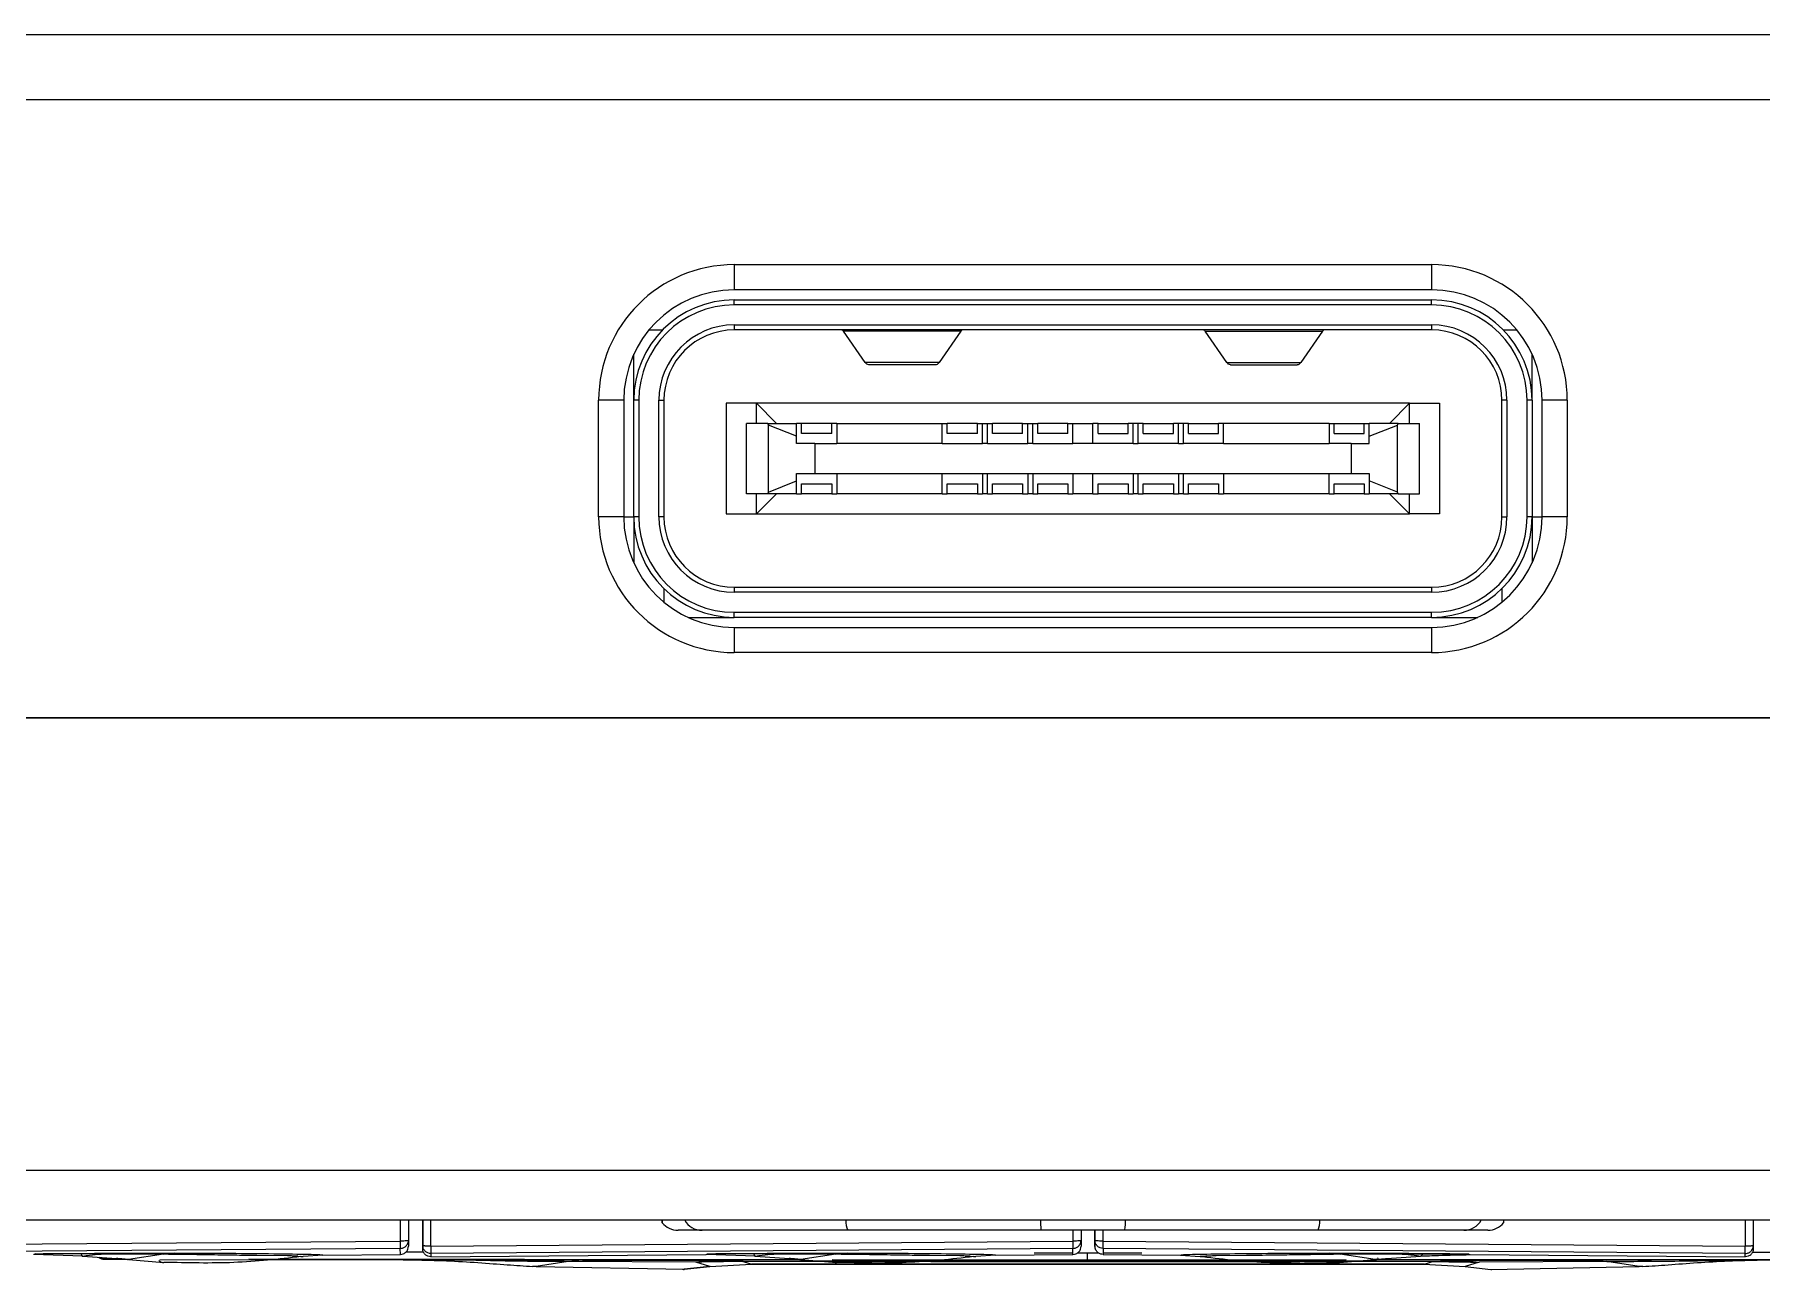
# Model space of a CAD drawing. Header units: millimetres. Extents: x 340 to 481, y 493 to 586.
# Drawn here: x 389.31 to 406.5, y 573.88 to 586.17 of the extents above; entities that cross this region are included whole.
import ezdxf

# ---------------------------------------------------------------- set-up
doc = ezdxf.new("R2010")
doc.units = ezdxf.units.MM

msp = doc.modelspace()

# ---------------------------------------------------------------- linework, layer by layer
at = {"color": 7, "linetype": 'Continuous', "lineweight": 25}
for p, q in [((366.407, 586.167), (433.085, 586.167)), ((433.085, 585.517), (366.407, 585.517)), ((396.276, 583.877), (403.216, 583.877)), ((396.276, 583.877), (396.276, 583.627)), ((403.216, 583.877), (403.216, 583.627)), ((403.216, 583.627), (396.276, 583.627)), ((396.276, 583.477), (396.276, 583.527)), ((396.276, 583.527), (403.216, 583.527)), ((403.216, 583.477), (403.216, 583.527)), ((403.216, 583.477), (396.276, 583.477)), ((395.428, 583.227), (395.562, 583.227)), ((396.276, 583.277), (403.216, 583.277)), ((396.276, 583.277), (396.276, 583.227)), ((403.216, 583.227), (396.276, 583.227)), ((398.53, 583.216), (397.362, 583.216)), ((397.579, 582.904), (397.362, 583.216)), ((398.53, 583.216), (398.314, 582.904)), ((400.962, 583.216), (402.13, 583.216)), ((401.179, 582.904), (400.962, 583.216)), ((402.13, 583.216), (401.914, 582.904)), ((403.216, 583.277), (403.216, 583.227)), ((403.93, 583.227), (404.065, 583.227)), ((395.276, 582.527), (395.276, 582.985)), ((398.314, 582.904), (397.579, 582.904)), ((398.279, 582.879), (397.614, 582.879)), ((401.179, 582.904), (401.914, 582.904)), ((401.214, 582.879), (401.879, 582.879)), ((404.216, 582.527), (404.216, 582.985)), ((394.926, 581.367), (394.926, 582.527)), ((395.176, 582.527), (394.926, 582.527)), ((395.176, 582.527), (395.176, 581.367)), ((395.326, 582.527), (395.276, 582.527)), ((395.276, 581.367), (395.276, 582.527)), ((395.326, 582.527), (395.326, 581.367)), ((395.526, 581.367), (395.526, 582.527)), ((395.526, 582.527), (395.576, 582.527)), ((395.576, 582.527), (395.576, 581.367)), ((396.196, 582.497), (396.196, 581.397)), ((396.496, 582.497), (396.196, 582.497)), ((396.496, 582.497), (396.696, 582.297)), ((402.996, 582.497), (396.496, 582.497)), ((396.496, 582.297), (396.496, 582.497)), ((402.996, 582.497), (402.796, 582.297)), ((402.996, 582.297), (402.996, 582.497)), ((402.996, 582.497), (403.296, 582.497)), ((403.296, 582.497), (403.296, 581.397)), ((403.966, 582.527), (403.916, 582.527)), ((403.916, 581.367), (403.916, 582.527)), ((403.966, 582.527), (403.966, 581.367)), ((404.166, 581.367), (404.166, 582.527)), ((404.216, 582.527), (404.166, 582.527)), ((404.216, 582.527), (404.216, 581.367)), ((404.316, 581.367), (404.316, 582.527)), ((404.566, 582.527), (404.316, 582.527)), ((404.566, 582.527), (404.566, 581.367)), ((396.396, 581.597), (396.396, 582.297)), ((396.611, 582.297), (396.396, 582.297)), ((396.618, 582.281), (396.611, 582.297)), ((396.611, 582.297), (396.896, 582.297)), ((396.618, 581.613), (396.618, 582.281)), ((396.896, 582.169), (396.618, 582.281)), ((396.896, 582.169), (396.896, 582.297)), ((396.946, 582.297), (396.896, 582.297)), ((396.896, 582.097), (396.896, 582.169)), ((396.946, 582.197), (396.946, 582.297)), ((397.246, 582.297), (396.946, 582.297)), ((397.246, 582.197), (396.946, 582.197)), ((397.246, 582.197), (397.246, 582.297)), ((397.296, 582.297), (397.246, 582.297)), ((397.296, 582.297), (397.296, 582.097)), ((397.296, 582.297), (398.346, 582.297)), ((398.346, 582.097), (398.346, 582.297)), ((398.346, 582.297), (398.396, 582.297)), ((398.396, 582.197), (398.396, 582.297)), ((398.696, 582.297), (398.396, 582.297)), ((398.696, 582.197), (398.396, 582.197)), ((398.696, 582.297), (398.746, 582.297)), ((398.696, 582.197), (398.696, 582.297)), ((398.746, 582.097), (398.746, 582.297)), ((398.746, 582.297), (398.796, 582.297)), ((398.796, 582.097), (398.796, 582.297)), ((398.796, 582.297), (398.846, 582.297)), ((398.846, 582.197), (398.846, 582.297)), ((399.146, 582.297), (398.846, 582.297)), ((399.146, 582.197), (398.846, 582.197)), ((399.146, 582.297), (399.196, 582.297)), ((399.146, 582.197), (399.146, 582.297)), ((399.196, 582.297), (399.246, 582.297)), ((399.196, 582.097), (399.196, 582.297)), ((399.246, 582.097), (399.246, 582.297)), ((399.246, 582.297), (399.296, 582.297)), ((399.296, 582.197), (399.296, 582.297)), ((399.596, 582.297), (399.296, 582.297)), ((399.596, 582.197), (399.296, 582.197)), ((399.596, 582.197), (399.596, 582.297)), ((399.596, 582.297), (399.646, 582.297)), ((399.646, 582.297), (399.846, 582.297)), ((399.646, 582.097), (399.646, 582.297)), ((399.846, 582.097), (399.846, 582.297)), ((399.896, 582.297), (399.846, 582.297)), ((399.896, 582.197), (399.896, 582.297)), ((399.896, 582.297), (400.196, 582.297)), ((399.896, 582.197), (400.196, 582.197)), ((400.196, 582.197), (400.196, 582.297)), ((400.246, 582.297), (400.196, 582.297)), ((400.296, 582.297), (400.246, 582.297)), ((400.246, 582.097), (400.246, 582.297)), ((400.296, 582.097), (400.296, 582.297)), ((400.346, 582.297), (400.296, 582.297)), ((400.346, 582.197), (400.346, 582.297)), ((400.346, 582.297), (400.646, 582.297)), ((400.346, 582.197), (400.646, 582.197)), ((400.646, 582.197), (400.646, 582.297)), ((400.696, 582.297), (400.646, 582.297)), ((400.746, 582.297), (400.696, 582.297)), ((400.696, 582.097), (400.696, 582.297)), ((400.746, 582.097), (400.746, 582.297)), ((400.796, 582.297), (400.746, 582.297)), ((400.796, 582.297), (401.096, 582.297)), ((400.796, 582.197), (400.796, 582.297)), ((400.796, 582.197), (401.096, 582.197)), ((401.096, 582.197), (401.096, 582.297)), ((401.146, 582.297), (401.096, 582.297)), ((401.146, 582.097), (401.146, 582.297)), ((402.196, 582.297), (401.146, 582.297)), ((402.196, 582.297), (402.196, 582.097)), ((402.196, 582.297), (402.246, 582.297)), ((402.246, 582.197), (402.246, 582.297)), ((402.246, 582.297), (402.546, 582.297)), ((402.246, 582.197), (402.546, 582.197)), ((402.546, 582.197), (402.546, 582.297)), ((402.546, 582.297), (402.596, 582.297)), ((402.882, 582.297), (402.596, 582.297)), ((402.596, 582.169), (402.596, 582.297)), ((402.596, 582.169), (402.875, 582.281)), ((402.596, 582.097), (402.596, 582.169)), ((402.875, 582.281), (402.882, 582.297)), ((402.875, 581.613), (402.875, 582.281)), ((402.882, 582.297), (403.096, 582.297)), ((403.096, 581.597), (403.096, 582.297)), ((397.077, 582.097), (396.896, 582.097)), ((397.077, 582.097), (397.077, 581.797)), ((397.077, 582.097), (397.296, 582.097)), ((398.346, 582.097), (397.296, 582.097)), ((398.346, 582.097), (398.746, 582.097)), ((398.796, 582.097), (398.746, 582.097)), ((398.796, 582.097), (399.196, 582.097)), ((399.246, 582.097), (399.196, 582.097)), ((399.246, 582.097), (399.646, 582.097)), ((399.846, 582.097), (399.646, 582.097)), ((400.246, 582.097), (399.846, 582.097)), ((400.246, 582.097), (400.296, 582.097)), ((400.696, 582.097), (400.296, 582.097)), ((400.696, 582.097), (400.746, 582.097)), ((401.146, 582.097), (400.746, 582.097)), ((401.146, 582.097), (402.196, 582.097)), ((402.416, 582.097), (402.196, 582.097)), ((402.416, 582.097), (402.416, 581.797)), ((402.416, 582.097), (402.596, 582.097)), ((396.896, 581.797), (397.077, 581.797)), ((396.896, 581.725), (396.896, 581.797)), ((397.077, 581.797), (397.296, 581.797)), ((397.296, 581.797), (397.296, 581.597)), ((397.296, 581.797), (398.346, 581.797)), ((398.346, 581.597), (398.346, 581.797)), ((398.346, 581.797), (398.746, 581.797)), ((398.746, 581.797), (398.796, 581.797)), ((398.746, 581.797), (398.746, 581.597)), ((398.796, 581.797), (399.196, 581.797)), ((398.796, 581.597), (398.796, 581.797)), ((399.196, 581.797), (399.246, 581.797)), ((399.196, 581.797), (399.196, 581.597)), ((399.246, 581.797), (399.646, 581.797)), ((399.246, 581.797), (399.246, 581.597)), ((399.646, 581.797), (399.646, 581.597)), ((399.646, 581.797), (399.846, 581.797)), ((399.846, 581.597), (399.846, 581.797)), ((399.846, 581.797), (400.246, 581.797)), ((400.246, 581.797), (400.296, 581.797)), ((400.246, 581.797), (400.246, 581.597)), ((400.296, 581.797), (400.696, 581.797)), ((400.296, 581.597), (400.296, 581.797)), ((400.696, 581.797), (400.696, 581.597)), ((400.696, 581.797), (400.746, 581.797)), ((400.746, 581.597), (400.746, 581.797)), ((400.746, 581.797), (401.146, 581.797)), ((401.146, 581.797), (402.196, 581.797)), ((401.146, 581.797), (401.146, 581.597)), ((402.196, 581.797), (402.416, 581.797)), ((402.196, 581.597), (402.196, 581.797)), ((402.416, 581.797), (402.596, 581.797)), ((402.596, 581.797), (402.596, 581.725)), ((396.611, 581.597), (396.618, 581.613)), ((396.618, 581.613), (396.896, 581.725)), ((396.896, 581.597), (396.896, 581.725)), ((396.946, 581.597), (396.946, 581.697)), ((396.946, 581.697), (397.246, 581.697)), ((397.246, 581.697), (397.246, 581.597)), ((398.396, 581.597), (398.396, 581.697)), ((398.396, 581.697), (398.696, 581.697)), ((398.696, 581.697), (398.696, 581.597)), ((398.846, 581.697), (399.146, 581.697)), ((398.846, 581.597), (398.846, 581.697)), ((399.146, 581.697), (399.146, 581.597)), ((399.296, 581.697), (399.596, 581.697)), ((399.296, 581.597), (399.296, 581.697)), ((399.596, 581.697), (399.596, 581.597)), ((399.896, 581.597), (399.896, 581.697)), ((399.896, 581.697), (400.196, 581.697)), ((400.196, 581.697), (400.196, 581.597)), ((400.346, 581.597), (400.346, 581.697)), ((400.346, 581.697), (400.646, 581.697)), ((400.646, 581.697), (400.646, 581.597)), ((400.796, 581.697), (401.096, 581.697)), ((400.796, 581.597), (400.796, 581.697)), ((401.096, 581.697), (401.096, 581.597)), ((402.246, 581.697), (402.546, 581.697)), ((402.246, 581.597), (402.246, 581.697)), ((402.546, 581.697), (402.546, 581.597)), ((402.875, 581.613), (402.596, 581.725)), ((402.596, 581.725), (402.596, 581.597)), ((402.882, 581.597), (402.875, 581.613)), ((396.611, 581.597), (396.396, 581.597)), ((396.696, 581.597), (396.496, 581.397)), ((396.496, 581.397), (396.496, 581.597)), ((396.896, 581.597), (396.611, 581.597)), ((396.896, 581.597), (396.946, 581.597)), ((397.246, 581.597), (396.946, 581.597)), ((397.246, 581.597), (397.296, 581.597)), ((398.346, 581.597), (397.296, 581.597)), ((398.346, 581.597), (398.396, 581.597)), ((398.696, 581.597), (398.396, 581.597)), ((398.696, 581.597), (398.746, 581.597)), ((398.796, 581.597), (398.746, 581.597)), ((398.796, 581.597), (398.846, 581.597)), ((399.146, 581.597), (398.846, 581.597)), ((399.146, 581.597), (399.196, 581.597)), ((399.246, 581.597), (399.196, 581.597)), ((399.246, 581.597), (399.296, 581.597)), ((399.596, 581.597), (399.296, 581.597)), ((399.596, 581.597), (399.646, 581.597)), ((399.846, 581.597), (399.646, 581.597)), ((399.846, 581.597), (399.896, 581.597)), ((400.196, 581.597), (399.896, 581.597)), ((400.196, 581.597), (400.246, 581.597)), ((400.296, 581.597), (400.246, 581.597)), ((400.296, 581.597), (400.346, 581.597)), ((400.646, 581.597), (400.346, 581.597)), ((400.646, 581.597), (400.696, 581.597)), ((400.746, 581.597), (400.696, 581.597)), ((400.746, 581.597), (400.796, 581.597)), ((401.096, 581.597), (400.796, 581.597)), ((401.096, 581.597), (401.146, 581.597)), ((402.196, 581.597), (401.146, 581.597)), ((402.196, 581.597), (402.246, 581.597)), ((402.546, 581.597), (402.246, 581.597)), ((402.546, 581.597), (402.596, 581.597)), ((402.882, 581.597), (402.596, 581.597)), ((402.796, 581.597), (402.996, 581.397)), ((402.882, 581.597), (403.096, 581.597)), ((402.996, 581.397), (402.996, 581.597)), ((395.176, 581.367), (394.926, 581.367)), ((395.326, 581.367), (395.276, 581.367)), ((395.276, 581.367), (395.276, 580.909)), ((395.576, 581.367), (395.526, 581.367)), ((396.196, 581.397), (396.496, 581.397)), ((396.496, 581.397), (402.996, 581.397)), ((403.296, 581.397), (402.996, 581.397)), ((403.916, 581.367), (403.966, 581.367)), ((404.216, 581.367), (404.166, 581.367)), ((404.216, 581.367), (404.216, 580.909)), ((404.566, 581.367), (404.316, 581.367)), ((395.576, 580.653), (395.576, 580.518)), ((396.276, 580.667), (403.216, 580.667)), ((396.276, 580.667), (396.276, 580.617)), ((403.216, 580.617), (396.276, 580.617)), ((403.216, 580.667), (403.216, 580.617)), ((403.916, 580.653), (403.916, 580.518)), ((396.276, 580.417), (403.216, 580.417)), ((396.276, 580.367), (396.276, 580.417)), ((403.216, 580.367), (403.216, 580.417)), ((395.818, 580.367), (396.276, 580.367)), ((403.216, 580.367), (396.276, 580.367)), ((396.276, 580.267), (403.216, 580.267)), ((396.276, 580.267), (396.276, 580.017)), ((403.216, 580.367), (403.675, 580.367)), ((403.216, 580.267), (403.216, 580.017)), ((403.216, 580.017), (396.276, 580.017)), ((433.085, 579.367), (366.407, 579.367)), ((385.53, 579.367), (413.962, 579.367)), ((366.407, 574.867), (433.085, 574.867)), ((433.085, 574.367), (366.407, 574.367)), ((393.033, 574.367), (393.033, 574.167)), ((393.175, 574.374), (393.175, 574.084)), ((393.175, 574.116), (393.175, 574.367)), ((395.955, 574.267), (395.716, 574.267)), ((397.405, 574.267), (395.955, 574.267)), ((399.331, 574.267), (397.405, 574.267)), ((400.161, 574.267), (399.331, 574.267)), ((399.727, 574.267), (399.727, 574.167)), ((399.866, 574.167), (399.866, 574.267)), ((399.866, 574.267), (399.866, 574.108)), ((402.087, 574.267), (400.161, 574.267)), ((403.537, 574.267), (402.087, 574.267)), ((403.776, 574.267), (403.537, 574.267)), ((406.418, 574.368), (406.418, 574.116)), ((386.562, 574.109), (392.952, 574.159)), ((392.952, 574.087), (386.563, 574.036)), ((392.953, 574.028), (392.952, 574.087)), ((393.033, 574.167), (393.033, 574.108)), ((393.175, 574.084), (393.175, 574.116)), ((393.175, 574.084), (393.175, 574.116)), ((393.175, 574.084), (393.175, 574.116)), ((393.256, 574.109), (399.646, 574.159)), ((399.646, 574.087), (393.257, 574.036)), ((399.647, 574.028), (399.646, 574.087)), ((399.727, 574.167), (399.727, 574.108)), ((399.866, 574.108), (399.866, 574.167)), ((399.866, 574.108), (399.866, 574.167)), ((399.866, 574.108), (399.866, 574.167)), ((399.947, 574.159), (406.337, 574.109)), ((406.336, 574.036), (399.947, 574.087)), ((399.947, 574.087), (399.947, 574.028)), ((406.418, 574.116), (406.418, 574.084)), ((389.793, 574.011), (389.301, 574.025)), ((389.317, 574.033), (389.312, 574.031)), ((389.793, 574.011), (390.128, 573.987)), ((389.994, 574.032), (390.594, 574.029)), ((390.17, 573.982), (390.006, 573.983)), ((390.006, 573.983), (390.006, 573.979)), ((390.006, 573.979), (390.24, 573.978)), ((390.118, 573.987), (390.234, 573.976)), ((390.594, 574.029), (390.246, 573.976)), ((390.246, 573.976), (390.599, 573.948)), ((390.559, 573.978), (392.981, 573.974)), ((390.704, 574.041), (390.594, 574.029)), ((396.934, 573.973), (391.444, 573.981)), ((391.828, 574.012), (391.525, 574.016)), ((391.931, 574.01), (391.987, 574.008)), ((391.963, 574.005), (391.987, 574.008)), ((392.182, 574.021), (391.987, 574.008)), ((392.182, 574.021), (392.953, 574.028)), ((392.981, 573.974), (393.243, 573.975)), ((392.981, 573.974), (393.086, 573.973)), ((393.387, 573.975), (393.243, 573.975)), ((393.257, 574.036), (393.257, 574.004)), ((393.257, 574.004), (395.995, 574.025)), ((394.303, 573.907), (394.268, 573.908)), ((394.624, 573.958), (394.303, 573.907)), ((394.303, 573.907), (395.779, 573.879)), ((394.765, 573.971), (394.582, 573.972)), ((394.765, 573.971), (394.624, 573.958)), ((395.893, 573.95), (394.624, 573.958)), ((394.765, 573.971), (396.04, 573.967)), ((395.778, 573.883), (396.031, 573.911)), ((395.779, 573.879), (396.034, 573.908)), ((396.04, 573.967), (395.893, 573.95)), ((396.034, 573.908), (395.893, 573.95)), ((395.995, 574.026), (396.006, 574.031)), ((396.487, 574.011), (395.995, 574.025)), ((396.011, 574.033), (396.006, 574.031)), ((396.034, 573.908), (396.447, 573.931)), ((396.364, 573.966), (396.361, 573.958)), ((396.364, 573.966), (399.792, 573.962)), ((396.447, 573.931), (403.138, 573.93)), ((403.138, 573.93), (396.447, 573.931)), ((396.487, 574.011), (396.822, 573.987)), ((396.688, 574.032), (397.288, 574.029)), ((396.812, 573.987), (396.928, 573.976)), ((397.288, 574.029), (396.94, 573.976)), ((396.94, 573.976), (397.293, 573.948)), ((399.792, 573.969), (397.251, 573.972)), ((397.398, 574.041), (397.288, 574.029)), ((398.522, 574.012), (398.219, 574.016)), ((398.625, 574.01), (398.681, 574.008)), ((398.657, 574.005), (398.681, 574.008)), ((398.876, 574.021), (398.681, 574.008)), ((398.876, 574.021), (399.647, 574.028)), ((402.366, 573.972), (399.792, 573.969)), ((399.792, 573.968), (399.792, 573.962)), ((399.792, 573.962), (403.22, 573.965)), ((399.792, 573.962), (399.792, 573.953)), ((399.947, 574.028), (400.717, 574.021)), ((400.717, 574.021), (400.912, 574.008)), ((400.968, 574.01), (400.912, 574.008)), ((400.912, 574.008), (400.937, 574.005)), ((401.374, 574.016), (401.071, 574.012)), ((402.305, 574.029), (402.195, 574.041)), ((402.3, 573.948), (402.653, 573.976)), ((402.305, 574.029), (402.905, 574.032)), ((402.653, 573.976), (402.305, 574.029)), ((408.223, 573.979), (402.607, 573.972)), ((402.665, 573.976), (402.781, 573.987)), ((402.771, 573.987), (403.106, 574.011)), ((402.905, 574.032), (403.587, 574.031)), ((403.138, 573.931), (403.551, 573.907)), ((403.138, 573.93), (403.551, 573.907)), ((403.22, 573.966), (403.224, 573.957)), ((403.545, 573.966), (404.82, 573.97)), ((403.545, 573.967), (403.691, 573.95)), ((403.691, 573.95), (403.551, 573.907)), ((403.551, 573.907), (403.806, 573.878)), ((403.583, 574.033), (403.587, 574.031)), ((403.587, 574.031), (403.598, 574.026)), ((403.598, 574.025), (406.336, 574.004)), ((404.961, 573.957), (403.691, 573.95)), ((403.806, 573.878), (405.282, 573.906)), ((405.002, 573.971), (404.82, 573.97)), ((404.82, 573.97), (404.961, 573.957)), ((405.282, 573.906), (404.961, 573.957)), ((405.317, 573.907), (405.282, 573.906)), ((406.197, 573.974), (406.341, 573.974)), ((406.336, 574.004), (406.336, 574.036)), ((406.341, 573.974), (406.604, 573.973))]:
    msp.add_line(p, q, dxfattribs=at)
at = {"color": 8, "linetype": 'Continuous', "lineweight": 25}
for p, q in [((395.176, 581.367), (395.276, 581.367)), ((404.216, 581.367), (404.316, 581.367)), ((392.952, 574.367), (392.952, 574.159)), ((393.256, 574.109), (393.256, 574.367)), ((399.646, 574.267), (399.646, 574.159)), ((399.947, 574.159), (399.947, 574.267)), ((406.337, 574.367), (406.337, 574.109)), ((393.01, 574.052), (393.182, 574.052)), ((406.41, 574.051), (406.585, 574.051)), ((396.447, 573.931), (396.447, 573.931)), ((399.261, 574.043), (399.646, 574.042)), ((399.692, 574.042), (399.792, 574.042)), ((399.792, 574.042), (399.901, 574.042)), ((399.947, 574.042), (400.332, 574.043)), ((403.138, 573.93), (403.138, 573.93)), ((403.806, 573.878), (403.806, 573.878))]:
    msp.add_line(p, q, dxfattribs=at)
at = {"color": 7, "linetype": 'Continuous', "lineweight": 25, "flags": 128}
msp.add_lwpolyline([(395.76, 573.879), (395.762, 573.879), (395.77, 573.878)], dxfattribs=at)
at = {"color": 8, "linetype": 'Continuous', "lineweight": 25, "flags": 128}
for points in [[(395.77, 573.878), (395.771, 573.878), (395.779, 573.879)], [(403.806, 573.878), (403.814, 573.878), (403.814, 573.878)]]:
    msp.add_lwpolyline(points, dxfattribs=at)
at = {"color": 7, "linetype": 'Continuous', "lineweight": 25}
for centre, radius, start, end in [((396.276, 582.527), 1.35, 90, 180), ((403.216, 582.527), 1.35, 0, 90), ((396.276, 582.527), 1.1, 90, 180), ((396.276, 582.527), 1, 90, 180), ((403.216, 582.527), 1.1, 0, 90), ((403.216, 582.527), 1, 0, 90), ((396.276, 582.527), 0.95, 90, 180), ((403.216, 582.527), 0.95, 0, 90), ((396.276, 582.527), 0.75, 90, 180), ((396.276, 582.527), 0.7, 90, 180), ((403.216, 582.527), 0.75, 0, 90), ((403.216, 582.527), 0.7, 0, 90), ((396.276, 581.367), 1.35, 180, 270), ((396.276, 581.367), 1.1, 180, 270), ((396.276, 581.367), 1, 180, 270), ((396.276, 581.367), 0.95, 180, 270), ((396.276, 581.367), 0.75, 180, 270), ((396.276, 581.367), 0.7, 180, 270), ((403.216, 581.367), 1.35, 270, 0), ((403.216, 581.367), 1.1, 270, 0), ((403.216, 581.367), 0.95, 270, 0), ((403.216, 581.367), 0.75, 270, 0), ((403.216, 581.367), 0.7, 270, 0), ((403.216, 581.367), 1, 270, 0), ((395.716, 574.468), 0.201, 218.5601, 270.041), ((403.776, 574.468), 0.201, 269.9651, 321.4339), ((417.11, 574.334), 24.159, 180.4142, 180.5861), ((417.417, 574.283), 24.161, 180.4142, 180.5861), ((423.804, 574.334), 24.159, 180.4142, 180.5861), ((375.821, 574.334), 24.126, 359.4137, 359.5858), ((382.22, 574.283), 24.118, 359.4137, 359.5858), ((390.006, 574.059), 0.08, 228.3091, 269.915), ((390.006, 574.063), 0.08, 234.4445, 269.9184), ((395.77, 573.958), 0.08, 269.9334, 276.2064), ((403.814, 573.958), 0.08, 263.7842, 270.0572)]:
    msp.add_arc(centre, radius, start, end, dxfattribs=at)
at = {"color": 8, "linetype": 'Continuous', "lineweight": 25}
for centre, radius, start, end in [((395.955, 574.466), 0.199, 209.8092, 269.9334), ((397.622, 574.357), 0.235, 177.5096, 202.4716), ((401.869, 574.357), 0.235, 337.5676, 2.4874), ((403.537, 574.466), 0.199, 270.0668, 330.1915), ((395.846, 573.89), 0.0679, 185.6539, 189.1106)]:
    msp.add_arc(centre, radius, start, end, dxfattribs=at)
at = {"color": 7, "linetype": 'Continuous', "lineweight": 25}
for centre, ratio, start_param, end_param in [((395.557, 574.467), 0.006127, 4.042735, 4.18879), ((395.559, 574.467), 0.006042, 2.094395, 2.240451), ((399.331, 574.467), 0.050676, 2.094395, 3.141593), ((400.161, 574.467), 0.051198, 3.141593, 4.18879), ((403.933, 574.467), 0.006042, 4.042735, 4.18879)]:
    msp.add_ellipse(centre, major_axis=(0, 0.2), ratio=ratio, start_param=start_param, end_param=end_param, dxfattribs=at)
for points, knots in [([(397.362, 583.216), (397.359, 583.219), (397.354, 583.226), (397.349, 583.227), (397.346, 583.227)], [0, 0, 0, 0, 0.559941, 1, 1, 1, 1]), ([(398.546, 583.227), (398.543, 583.226), (398.538, 583.225), (398.533, 583.218), (398.53, 583.216)], [0, 0, 0, 0, 0.560066, 1, 1, 1, 1]), ([(400.962, 583.216), (400.959, 583.219), (400.954, 583.226), (400.949, 583.227), (400.946, 583.227)], [0, 0, 0, 0, 0.559941, 1, 1, 1, 1]), ([(402.146, 583.227), (402.143, 583.226), (402.138, 583.225), (402.133, 583.218), (402.13, 583.216)], [0, 0, 0, 0, 0.560066, 1, 1, 1, 1]), ([(397.614, 582.879), (397.607, 582.881), (397.595, 582.883), (397.584, 582.898), (397.579, 582.904)], [0, 0, 0, 0, 0.560066, 1, 1, 1, 1]), ([(398.314, 582.904), (398.307, 582.896), (398.296, 582.882), (398.284, 582.88), (398.279, 582.879)], [0, 0, 0, 0, 0.5599414, 1, 1, 1, 1]), ([(401.214, 582.879), (401.207, 582.881), (401.195, 582.883), (401.184, 582.898), (401.179, 582.904)], [0, 0, 0, 0, 0.560066, 1, 1, 1, 1]), ([(401.914, 582.904), (401.907, 582.896), (401.896, 582.882), (401.884, 582.88), (401.879, 582.879)], [0, 0, 0, 0, 0.559941, 1, 1, 1, 1]), ([(393.033, 574.167), (393.032, 574.166), (393.031, 574.165), (393.024, 574.163), (393.014, 574.162), (392.998, 574.161), (392.977, 574.16), (392.96, 574.159), (392.952, 574.159)], [0, 0, 0, 0, 0.157473, 0.309698, 0.454024, 0.588569, 0.817964, 1, 1, 1, 1]), ([(392.953, 574.028), (392.963, 574.029), (392.978, 574.031), (392.997, 574.041), (393.01, 574.051), (393.02, 574.064), (393.03, 574.082), (393.032, 574.098), (393.033, 574.108)], [0, 0, 0, 0, 0.243748, 0.372829, 0.502302, 0.631376, 0.759401, 1, 1, 1, 1]), ([(393.001, 574.103), (393.005, 574.107), (393.014, 574.114), (393.024, 574.129), (393.032, 574.147), (393.033, 574.16), (393.033, 574.167)], [0, 0, 0, 0, 0.227148, 0.472803, 0.73253, 1, 1, 1, 1]), ([(393.256, 574.109), (393.248, 574.109), (393.231, 574.109), (393.21, 574.11), (393.194, 574.111), (393.184, 574.113), (393.176, 574.114), (393.176, 574.116), (393.175, 574.116)], [0, 0, 0, 0, 0.1820362, 0.4114305, 0.5459757, 0.6903018, 0.8425268, 1, 1, 1, 1]), ([(393.257, 574.036), (393.246, 574.037), (393.231, 574.039), (393.212, 574.049), (393.198, 574.059), (393.188, 574.072), (393.178, 574.091), (393.176, 574.106), (393.175, 574.116)], [0, 0, 0, 0, 0.243619, 0.372782, 0.502319, 0.631447, 0.759537, 1, 1, 1, 1]), ([(393.257, 574.004), (393.246, 574.005), (393.231, 574.007), (393.212, 574.016), (393.198, 574.026), (393.188, 574.039), (393.178, 574.058), (393.176, 574.073), (393.175, 574.084)], [0, 0, 0, 0, 0.243618, 0.372782, 0.502319, 0.631447, 0.759537, 1, 1, 1, 1]), ([(399.727, 574.167), (399.726, 574.166), (399.725, 574.165), (399.718, 574.163), (399.708, 574.162), (399.692, 574.161), (399.671, 574.16), (399.654, 574.159), (399.646, 574.159)], [0, 0, 0, 0, 0.157473, 0.309698, 0.454024, 0.588569, 0.817964, 1, 1, 1, 1]), ([(399.647, 574.028), (399.657, 574.029), (399.672, 574.031), (399.691, 574.041), (399.704, 574.051), (399.714, 574.064), (399.724, 574.082), (399.726, 574.098), (399.727, 574.108)], [0, 0, 0, 0, 0.243748, 0.372829, 0.502302, 0.631376, 0.759401, 1, 1, 1, 1]), ([(399.695, 574.103), (399.699, 574.107), (399.708, 574.114), (399.718, 574.129), (399.726, 574.147), (399.727, 574.16), (399.727, 574.167)], [0, 0, 0, 0, 0.227148, 0.472803, 0.73253, 1, 1, 1, 1]), ([(399.947, 574.159), (399.94, 574.159), (399.922, 574.16), (399.901, 574.161), (399.885, 574.162), (399.875, 574.163), (399.868, 574.165), (399.867, 574.166), (399.866, 574.167)], [0, 0, 0, 0, 0.182036, 0.411431, 0.545976, 0.690302, 0.842527, 1, 1, 1, 1]), ([(399.947, 574.087), (399.936, 574.088), (399.921, 574.09), (399.902, 574.1), (399.889, 574.11), (399.879, 574.123), (399.869, 574.141), (399.867, 574.157), (399.866, 574.167)], [0, 0, 0, 0, 0.243743, 0.372827, 0.502302, 0.631379, 0.759406, 1, 1, 1, 1]), ([(399.947, 574.028), (399.939, 574.028), (399.922, 574.03), (399.901, 574.041), (399.885, 574.055), (399.875, 574.07), (399.868, 574.088), (399.867, 574.101), (399.866, 574.108)], [0, 0, 0, 0, 0.181975, 0.411373, 0.545073, 0.689667, 0.84255, 1, 1, 1, 1]), ([(406.336, 574.036), (406.344, 574.037), (406.362, 574.038), (406.383, 574.049), (406.399, 574.063), (406.409, 574.078), (406.417, 574.096), (406.418, 574.11), (406.418, 574.116)], [0, 0, 0, 0, 0.181752, 0.411268, 0.545131, 0.689867, 0.842768, 1, 1, 1, 1]), ([(406.418, 574.084), (406.417, 574.073), (406.415, 574.058), (406.405, 574.039), (406.395, 574.026), (406.382, 574.016), (406.363, 574.007), (406.347, 574.005), (406.336, 574.004)], [0, 0, 0, 0, 0.240463, 0.368553, 0.497681, 0.627218, 0.756382, 1, 1, 1, 1]), ([(406.418, 574.116), (406.418, 574.116), (406.417, 574.114), (406.409, 574.113), (406.399, 574.111), (406.383, 574.11), (406.362, 574.109), (406.345, 574.109), (406.337, 574.109)], [0, 0, 0, 0, 0.157473, 0.309699, 0.454025, 0.58857, 0.817964, 1, 1, 1, 1]), ([(389.994, 574.032), (389.881, 574.032), (389.654, 574.033), (389.426, 574.032), (389.312, 574.031)], [0, 0, 0, 0, 0.502047, 1, 1, 1, 1]), ([(389.317, 574.033), (389.439, 574.034), (389.681, 574.037), (390.042, 574.039), (390.389, 574.041), (390.599, 574.041), (390.704, 574.041)], [0, 0, 0, 0, 0.256766, 0.505731, 0.751665, 1, 1, 1, 1]), ([(389.777, 574.028), (389.778, 574.024), (389.78, 574.018), (389.784, 574.012), (389.788, 574.009), (389.791, 574.01), (389.793, 574.011)], [0, 0, 0, 0, 0.247251, 0.499954, 0.752682, 1, 1, 1, 1]), ([(389.793, 574.011), (389.837, 574.017), (389.924, 574.03), (389.971, 574.031), (389.994, 574.032)], [0, 0, 0, 0, 0.5118799, 1, 1, 1, 1]), ([(390.246, 573.976), (390.225, 573.978), (390.186, 573.982), (390.145, 573.985), (390.128, 573.987)], [0, 0, 0, 0, 0.559705, 1, 1, 1, 1]), ([(390.548, 573.971), (390.552, 573.967), (390.558, 573.958), (390.571, 573.951), (390.585, 573.947), (390.594, 573.948), (390.599, 573.948)], [0, 0, 0, 0, 0.246048, 0.499443, 0.753141, 1, 1, 1, 1]), ([(390.818, 574.026), (390.778, 574.026), (390.708, 574.027), (390.628, 574.028), (390.594, 574.029)], [0, 0, 0, 0, 0.571638, 1, 1, 1, 1]), ([(391.963, 574.005), (391.743, 573.98), (391.305, 573.932), (390.833, 573.943), (390.599, 573.948)], [0, 0, 0, 0, 0.502993, 1, 1, 1, 1]), ([(390.704, 574.041), (390.807, 574.041), (391.009, 574.04), (391.339, 574.038), (391.708, 574.035), (392.005, 574.03), (392.149, 574.026), (392.171, 574.023), (392.182, 574.021)], [0, 0, 0, 0, 0.128773, 0.252959, 0.499043, 0.747593, 0.873757, 1, 1, 1, 1]), ([(391.3, 574.019), (391.214, 574.02), (391.065, 574.022), (390.891, 574.025), (390.818, 574.026)], [0, 0, 0, 0, 0.580697, 1, 1, 1, 1]), ([(391.525, 574.016), (391.484, 574.016), (391.412, 574.017), (391.334, 574.018), (391.3, 574.019)], [0, 0, 0, 0, 0.559821, 1, 1, 1, 1]), ([(391.931, 574.01), (391.915, 574.011), (391.888, 574.011), (391.846, 574.012), (391.828, 574.012)], [0, 0, 0, 0, 0.559434, 1, 1, 1, 1]), ([(393.086, 573.973), (393.195, 573.971), (393.414, 573.965), (393.73, 573.947), (394.024, 573.923), (394.186, 573.913), (394.268, 573.908)], [0, 0, 0, 0, 0.247342, 0.496649, 0.747665, 1, 1, 1, 1]), ([(394.624, 573.958), (394.533, 573.958), (394.339, 573.957), (393.995, 573.96), (393.622, 573.97), (393.364, 573.973), (393.243, 573.974)], [0, 0, 0, 0, 0.230148, 0.491983, 0.762696, 1, 1, 1, 1]), ([(393.387, 573.975), (393.612, 573.974), (394.053, 573.973), (394.408, 573.972), (394.582, 573.972)], [0, 0, 0, 0, 0.508234, 1, 1, 1, 1]), ([(396.361, 573.958), (396.325, 573.957), (396.249, 573.956), (396.079, 573.954), (395.971, 573.952), (395.893, 573.95)], [0, 0, 0, 0, 0.201435, 0.427964, 1, 1, 1, 1]), ([(396.688, 574.032), (396.575, 574.032), (396.348, 574.033), (396.12, 574.032), (396.006, 574.031)], [0, 0, 0, 0, 0.502047, 1, 1, 1, 1]), ([(396.011, 574.033), (396.133, 574.034), (396.375, 574.037), (396.736, 574.039), (397.083, 574.041), (397.293, 574.041), (397.398, 574.041)], [0, 0, 0, 0, 0.256766, 0.505731, 0.751665, 1, 1, 1, 1]), ([(396.034, 573.908), (396.034, 573.907), (396.034, 573.907), (396.034, 573.911), (396.034, 573.912)], [0, 0, 0, 0, 0.895684, 1, 1, 1, 1]), ([(396.364, 573.966), (396.354, 573.966), (396.332, 573.966), (396.283, 573.966), (396.175, 573.966), (396.097, 573.966), (396.04, 573.967)], [0, 0, 0, 0, 0.087577, 0.180526, 0.395761, 1, 1, 1, 1]), ([(396.361, 573.958), (396.377, 573.953), (396.406, 573.944), (396.434, 573.935), (396.447, 573.931)], [0, 0, 0, 0, 0.5577, 1, 1, 1, 1]), ([(399.792, 573.953), (399.152, 573.954), (398.008, 573.955), (396.864, 573.957), (396.361, 573.958)], [0, 0, 0, 0, 0.560143, 1, 1, 1, 1]), ([(396.471, 574.028), (396.472, 574.024), (396.474, 574.018), (396.478, 574.012), (396.482, 574.009), (396.485, 574.01), (396.487, 574.011)], [0, 0, 0, 0, 0.247251, 0.499954, 0.752682, 1, 1, 1, 1]), ([(396.487, 574.011), (396.531, 574.017), (396.618, 574.03), (396.665, 574.031), (396.688, 574.032)], [0, 0, 0, 0, 0.51188, 1, 1, 1, 1]), ([(396.94, 573.976), (396.919, 573.978), (396.88, 573.982), (396.839, 573.985), (396.822, 573.987)], [0, 0, 0, 0, 0.559705, 1, 1, 1, 1]), ([(397.242, 573.971), (397.246, 573.967), (397.252, 573.958), (397.265, 573.951), (397.279, 573.947), (397.288, 573.948), (397.293, 573.948)], [0, 0, 0, 0, 0.246048, 0.499443, 0.753141, 1, 1, 1, 1]), ([(397.512, 574.026), (397.472, 574.026), (397.402, 574.027), (397.322, 574.028), (397.288, 574.029)], [0, 0, 0, 0, 0.571638, 1, 1, 1, 1]), ([(398.657, 574.005), (398.437, 573.98), (397.999, 573.932), (397.527, 573.943), (397.293, 573.948)], [0, 0, 0, 0, 0.502993, 1, 1, 1, 1]), ([(397.398, 574.041), (397.501, 574.041), (397.703, 574.04), (398.033, 574.038), (398.402, 574.035), (398.7, 574.03), (398.843, 574.026), (398.865, 574.023), (398.876, 574.021)], [0, 0, 0, 0, 0.128773, 0.252959, 0.499043, 0.747593, 0.873757, 1, 1, 1, 1]), ([(397.994, 574.019), (397.908, 574.02), (397.759, 574.022), (397.585, 574.025), (397.512, 574.026)], [0, 0, 0, 0, 0.580697, 1, 1, 1, 1]), ([(398.219, 574.016), (398.178, 574.016), (398.106, 574.017), (398.028, 574.018), (397.994, 574.019)], [0, 0, 0, 0, 0.559821, 1, 1, 1, 1]), ([(398.625, 574.01), (398.609, 574.011), (398.582, 574.011), (398.54, 574.012), (398.522, 574.012)], [0, 0, 0, 0, 0.559434, 1, 1, 1, 1]), ([(403.224, 573.957), (402.583, 573.956), (401.44, 573.954), (400.296, 573.954), (399.792, 573.953)], [0, 0, 0, 0, 0.559847, 1, 1, 1, 1]), ([(400.717, 574.021), (400.728, 574.023), (400.75, 574.026), (400.894, 574.03), (401.191, 574.035), (401.56, 574.038), (401.89, 574.04), (402.092, 574.041), (402.195, 574.041)], [0, 0, 0, 0, 0.126243, 0.252407, 0.500957, 0.747041, 0.871227, 1, 1, 1, 1]), ([(400.937, 574.005), (401.156, 573.98), (401.594, 573.932), (402.066, 573.943), (402.3, 573.948)], [0, 0, 0, 0, 0.502993, 1, 1, 1, 1]), ([(401.071, 574.012), (401.048, 574.012), (401.007, 574.011), (400.98, 574.01), (400.968, 574.01)], [0, 0, 0, 0, 0.560421, 1, 1, 1, 1]), ([(401.599, 574.019), (401.556, 574.018), (401.478, 574.017), (401.406, 574.016), (401.374, 574.016)], [0, 0, 0, 0, 0.560178, 1, 1, 1, 1]), ([(402.081, 574.026), (401.985, 574.024), (401.813, 574.022), (401.665, 574.02), (401.599, 574.019)], [0, 0, 0, 0, 0.5568741, 1, 1, 1, 1]), ([(402.305, 574.029), (402.262, 574.028), (402.182, 574.027), (402.112, 574.026), (402.081, 574.026)], [0, 0, 0, 0, 0.548877, 1, 1, 1, 1]), ([(402.195, 574.041), (402.301, 574.041), (402.51, 574.041), (402.857, 574.039), (403.218, 574.037), (403.46, 574.034), (403.583, 574.033)], [0, 0, 0, 0, 0.248333, 0.494266, 0.743232, 1, 1, 1, 1]), ([(402.683, 573.994), (402.681, 573.991), (402.677, 573.984), (402.67, 573.978), (402.661, 573.975), (402.656, 573.976), (402.653, 573.976)], [0, 0, 0, 0, 0.247051, 0.499713, 0.752528, 1, 1, 1, 1]), ([(402.653, 573.976), (402.674, 573.978), (402.713, 573.982), (402.754, 573.985), (402.771, 573.987)], [0, 0, 0, 0, 0.557096, 1, 1, 1, 1]), ([(402.905, 574.032), (402.928, 574.031), (402.975, 574.03), (403.062, 574.017), (403.106, 574.011)], [0, 0, 0, 0, 0.48812, 1, 1, 1, 1]), ([(403.122, 574.028), (403.121, 574.024), (403.119, 574.018), (403.115, 574.012), (403.111, 574.009), (403.108, 574.01), (403.106, 574.011)], [0, 0, 0, 0, 0.24719, 0.499867, 0.752615, 1, 1, 1, 1]), ([(403.106, 574.011), (403.166, 574.013), (403.328, 574.02), (403.493, 574.023), (403.598, 574.025)], [0, 0, 0, 0, 0.363352, 1, 1, 1, 1]), ([(403.138, 573.93), (403.154, 573.935), (403.182, 573.944), (403.211, 573.953), (403.224, 573.957)], [0, 0, 0, 0, 0.561937, 1, 1, 1, 1]), ([(403.22, 573.965), (403.231, 573.965), (403.252, 573.965), (403.301, 573.965), (403.41, 573.966), (403.487, 573.966), (403.545, 573.966)], [0, 0, 0, 0, 0.087028, 0.17955, 0.394426, 1, 1, 1, 1]), ([(403.224, 573.957), (403.259, 573.957), (403.335, 573.956), (403.504, 573.953), (403.613, 573.951), (403.691, 573.95)], [0, 0, 0, 0, 0.200775, 0.427097, 1, 1, 1, 1]), ([(404.961, 573.957), (405.163, 573.958), (405.573, 573.959), (406.083, 573.968), (406.341, 573.973)], [0, 0, 0, 0, 0.494532, 1, 1, 1, 1]), ([(406.197, 573.974), (405.973, 573.973), (405.531, 573.972), (405.177, 573.971), (405.002, 573.971)], [0, 0, 0, 0, 0.508332, 1, 1, 1, 1]), ([(405.317, 573.907), (405.399, 573.912), (405.562, 573.923), (405.855, 573.946), (406.17, 573.964), (406.388, 573.969), (406.499, 573.972)], [0, 0, 0, 0, 0.253566, 0.504481, 0.749457, 1, 1, 1, 1])]:
    msp.add_open_spline(points, degree=3, knots=knots, dxfattribs=at)
at = {"color": 8, "linetype": 'Continuous', "lineweight": 25}
for points, knots in [([(392.952, 574.087), (392.96, 574.088), (392.978, 574.089), (392.993, 574.098), (393.001, 574.103)], [0, 0, 0, 0, 0.442344, 1, 1, 1, 1]), ([(399.646, 574.087), (399.654, 574.088), (399.672, 574.089), (399.687, 574.098), (399.695, 574.103)], [0, 0, 0, 0, 0.442344, 1, 1, 1, 1]), ([(403.551, 573.907), (403.551, 573.907), (403.551, 573.906), (403.551, 573.911), (403.551, 573.911)], [0, 0, 0, 0, 0.8951, 1, 1, 1, 1])]:
    msp.add_open_spline(points, degree=3, knots=knots, dxfattribs=at)
at = {"color": 7, "linetype": 'Continuous', "lineweight": 25}
msp.add_open_spline([(399.792, 573.969), (399.792, 573.97), (399.792, 573.972), (399.792, 573.989), (399.792, 574.013), (399.792, 574.032), (399.792, 574.042)], degree=3, dxfattribs=at)

doc.saveas('drawing.dxf')
